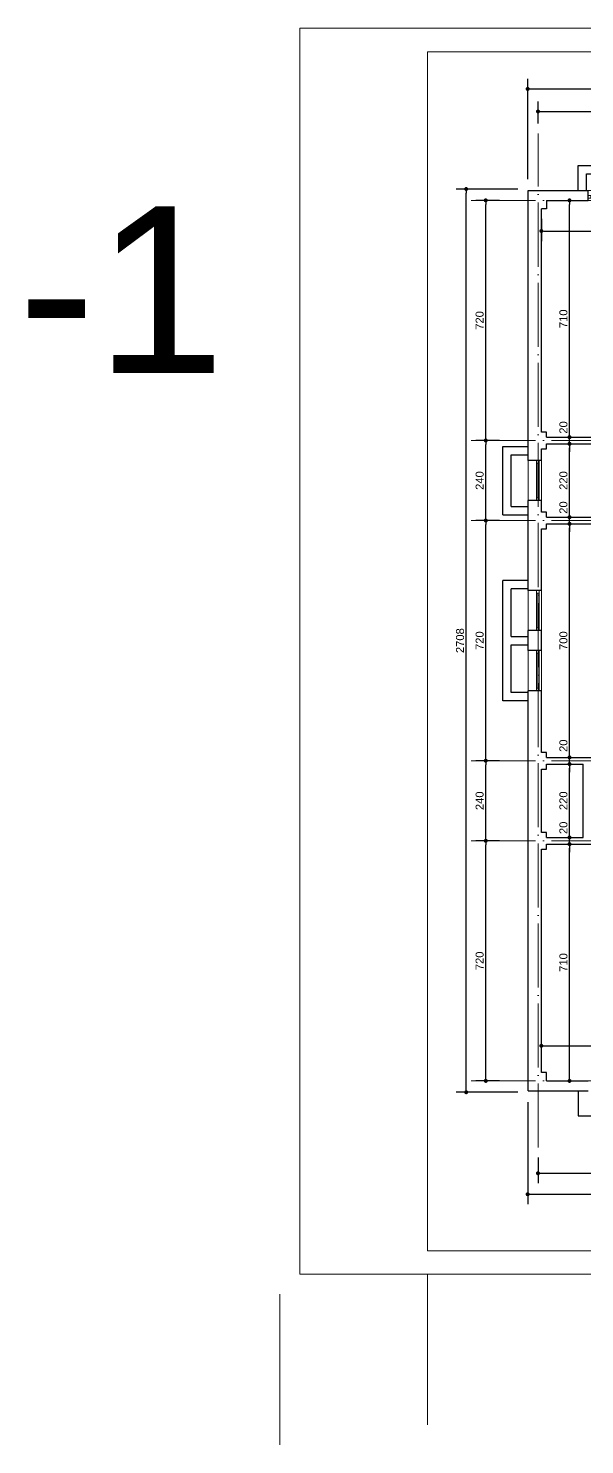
# Model space of a CAD drawing. Header units: millimetres. Extents: x 54 to 8480, y -22812 to 17434.
# Drawn here: x 104 to 1773, y -18372 to -14126 of the extents above; entities that cross this region are included whole.
import ezdxf

# ---------------------------------------------------------------- set-up
doc = ezdxf.new("R2010")
doc.units = ezdxf.units.MM
doc.linetypes.add('ACAD_ISO04W100', pattern=[30, 24, -3, 0, -3])
for name, color, linetype, lineweight in [('osie', 132, 'ACAD_ISO04W100', 0), ('PLATFORMA', 7, 'Continuous', 0), ('STOLARKA', 97, 'Continuous', 0), ('wymiary', 150, 'Continuous', 0)]:
    doc.layers.add(name, color=color, linetype=linetype, lineweight=lineweight)
doc.styles.get("Standard").update_dxf_attribs({"font": 'arial.ttf'})
doc.dimstyles.new('ISO-25', dxfattribs={"dimtxt": 24, "dimasz": 12, "dimexe": 30, "dimexo": 30, "dimgap": 6, "dimtad": 1, "dimdec": 0, "dimtxsty": 'Standard', "dimblk": 'DOT', "dimcen": 2.5, "dimadec": 0, "dimazin": 0, "dimtfac": 1, "dimtdec": 0, "dimtmove": 0, "dimatfit": 3, "dimldrblk": 'DOT', "dimfxl": 1, "dimarcsym": 0})

# ---------------------------------------------------------------- blocks, each defined once
blk = doc.blocks.new('A$C13771EA7')
at = {"color": 132, "linetype": 'ACAD_ISO04W100', "lineweight": 0, "ltscale": 8}
for p, q in [((31, -2874), (31, 166)), ((631, -2874), (631, 166)), ((1231, -2874), (1231, 166)), ((1831, -2874), (1831, 166)), ((2431, -2874), (2431, 166)), ((3031, -2874), (3031, 166)), ((3511, -2874), (3511, 166)), ((4111, -2874), (4111, 166)), ((-169, -34), (4311, -34)), ((-169, -754), (4311, -754)), ((-169, -994), (3231, -994)), ((3311, -1354), (4311, -1354)), ((-169, -1714), (3231, -1714)), ((-169, -1954), (4311, -1954)), ((-169, -2674), (4311, -2674))]:
    blk.add_line(p, q, dxfattribs=at)
blk = doc.blocks.new('_Dot')
at = {"color": 0, "linetype": 'ByBlock', "lineweight": -2}
blk.add_line((-0.5, 0), (-1, 0), dxfattribs=at)
at = {"color": 0, "linetype": 'ByBlock', "lineweight": 0, "const_width": 0.5}
blk.add_lwpolyline([(-0.25, 0, 1), (0.25, 0, 1)], format="xyb", close=True, dxfattribs=at)
blk = doc.blocks.new('*D682')
at = {"layer": 'Defpoints', "color": 0, "linetype": 'Continuous', "lineweight": 30}
for p in [(2232.6, -14374.8), (1632.6, -14441.3), (2232.6, -14441.3)]:
    blk.add_point(p, dxfattribs=at)
at = {"layer": 'wymiary', "color": 0, "linetype": 'Continuous', "lineweight": -2}
for p, q in [((1632.6, -14411.3), (1632.6, -14344.8)), ((2232.6, -14411.3), (2232.6, -14344.8)), ((1644.6, -14374.8), (2220.6, -14374.8))]:
    blk.add_line(p, q, dxfattribs=at)
at = {"layer": 'wymiary', "color": 0, "linetype": 'Continuous', "lineweight": -2, "xscale": 12, "yscale": 12, "zscale": 12, "rotation": 180}
blk.add_blockref('_Dot', (1632.6, -14374.8), dxfattribs=at)
at = {"layer": 'wymiary', "color": 0, "linetype": 'Continuous', "lineweight": -2, "xscale": 12, "yscale": 12, "zscale": 12}
blk.add_blockref('_Dot', (2232.6, -14374.8), dxfattribs=at)
at = {"layer": 'wymiary', "color": 0, "linetype": 'Continuous', "lineweight": 0, "insert": (1932.6, -14356.6), "char_height": 24, "attachment_point": 5}
blk.add_mtext('600', dxfattribs=at)
blk = doc.blocks.new('*D689')
at = {"layer": 'Defpoints', "color": 0, "linetype": 'Continuous', "lineweight": 0}
for p in [(1475.9, -16561.3), (1547.6, -16561.3), (1547.6, -17281.3)]:
    blk.add_point(p, dxfattribs=at)
at = {"layer": 'wymiary', "color": 0, "linetype": 'Continuous', "lineweight": -2}
for p, q in [((1517.6, -16561.3), (1445.9, -16561.3)), ((1475.9, -17269.3), (1475.9, -16573.3)), ((1517.6, -17281.3), (1445.9, -17281.3))]:
    blk.add_line(p, q, dxfattribs=at)
at = {"layer": 'wymiary', "color": 0, "linetype": 'Continuous', "lineweight": -2, "xscale": 12, "yscale": 12, "zscale": 12}
for p, rotation in [((1475.9, -16561.3), 90), ((1475.9, -17281.3), 270)]:
    blk.add_blockref('_Dot', p, dxfattribs=dict(at, rotation=rotation))
at = {"layer": 'wymiary', "color": 0, "linetype": 'Continuous', "lineweight": 0, "insert": (1457.6, -16921.3), "char_height": 24, "attachment_point": 5, "rotation": 90}
blk.add_mtext('720', dxfattribs=at)
blk = doc.blocks.new('*D690')
at = {"layer": 'Defpoints', "color": 0, "linetype": 'Continuous', "lineweight": 0}
for p in [(1475.9, -16321.3), (1547.6, -16321.3), (1547.6, -16561.3)]:
    blk.add_point(p, dxfattribs=at)
at = {"layer": 'wymiary', "color": 0, "linetype": 'Continuous', "lineweight": -2}
for p, q in [((1517.6, -16321.3), (1445.9, -16321.3)), ((1475.9, -16549.3), (1475.9, -16333.3)), ((1517.6, -16561.3), (1445.9, -16561.3))]:
    blk.add_line(p, q, dxfattribs=at)
at = {"layer": 'wymiary', "color": 0, "linetype": 'Continuous', "lineweight": -2, "xscale": 12, "yscale": 12, "zscale": 12}
for p, rotation in [((1475.9, -16321.3), 90), ((1475.9, -16561.3), 270)]:
    blk.add_blockref('_Dot', p, dxfattribs=dict(at, rotation=rotation))
at = {"layer": 'wymiary', "color": 0, "linetype": 'Continuous', "lineweight": 0, "insert": (1457.6, -16441.3), "char_height": 24, "attachment_point": 5, "rotation": 90}
blk.add_mtext('240', dxfattribs=at)
blk = doc.blocks.new('*D691')
at = {"layer": 'Defpoints', "color": 0, "linetype": 'Continuous', "lineweight": 0}
for p in [(1475.9, -15601.3), (1547.6, -15601.3), (1547.6, -16321.3)]:
    blk.add_point(p, dxfattribs=at)
at = {"layer": 'wymiary', "color": 0, "linetype": 'Continuous', "lineweight": -2}
for p, q in [((1517.6, -15601.3), (1445.9, -15601.3)), ((1475.9, -16309.3), (1475.9, -15613.3)), ((1517.6, -16321.3), (1445.9, -16321.3))]:
    blk.add_line(p, q, dxfattribs=at)
at = {"layer": 'wymiary', "color": 0, "linetype": 'Continuous', "lineweight": -2, "xscale": 12, "yscale": 12, "zscale": 12}
for p, rotation in [((1475.9, -15601.3), 90), ((1475.9, -16321.3), 270)]:
    blk.add_blockref('_Dot', p, dxfattribs=dict(at, rotation=rotation))
at = {"layer": 'wymiary', "color": 0, "linetype": 'Continuous', "lineweight": 0, "insert": (1457.6, -15961.3), "char_height": 24, "attachment_point": 5, "rotation": 90}
blk.add_mtext('720', dxfattribs=at)
blk = doc.blocks.new('*D692')
at = {"layer": 'Defpoints', "color": 0, "linetype": 'Continuous', "lineweight": 0}
for p in [(1475.9, -15361.3), (1547.6, -15361.3), (1547.6, -15601.3)]:
    blk.add_point(p, dxfattribs=at)
at = {"layer": 'wymiary', "color": 0, "linetype": 'Continuous', "lineweight": -2}
for p, q in [((1517.6, -15361.3), (1445.9, -15361.3)), ((1475.9, -15589.3), (1475.9, -15373.3)), ((1517.6, -15601.3), (1445.9, -15601.3))]:
    blk.add_line(p, q, dxfattribs=at)
at = {"layer": 'wymiary', "color": 0, "linetype": 'Continuous', "lineweight": -2, "xscale": 12, "yscale": 12, "zscale": 12}
for p, rotation in [((1475.9, -15361.3), 90), ((1475.9, -15601.3), 270)]:
    blk.add_blockref('_Dot', p, dxfattribs=dict(at, rotation=rotation))
at = {"layer": 'wymiary', "color": 0, "linetype": 'Continuous', "lineweight": 0, "insert": (1457.6, -15481.3), "char_height": 24, "attachment_point": 5, "rotation": 90}
blk.add_mtext('240', dxfattribs=at)
blk = doc.blocks.new('*D693')
at = {"layer": 'Defpoints', "color": 0, "linetype": 'Continuous', "lineweight": 0}
for p in [(1475.9, -14641.3), (1547.6, -14641.3), (1547.6, -15361.3)]:
    blk.add_point(p, dxfattribs=at)
at = {"layer": 'wymiary', "color": 0, "linetype": 'Continuous', "lineweight": -2}
for p, q in [((1517.6, -14641.3), (1445.9, -14641.3)), ((1475.9, -15349.3), (1475.9, -14653.3)), ((1517.6, -15361.3), (1445.9, -15361.3))]:
    blk.add_line(p, q, dxfattribs=at)
at = {"layer": 'wymiary', "color": 0, "linetype": 'Continuous', "lineweight": -2, "xscale": 12, "yscale": 12, "zscale": 12}
for p, rotation in [((1475.9, -14641.3), 90), ((1475.9, -15361.3), 270)]:
    blk.add_blockref('_Dot', p, dxfattribs=dict(at, rotation=rotation))
at = {"layer": 'wymiary', "color": 0, "linetype": 'Continuous', "lineweight": 0, "insert": (1457.6, -15001.3), "char_height": 24, "attachment_point": 5, "rotation": 90}
blk.add_mtext('720', dxfattribs=at)
blk = doc.blocks.new('*D698')
at = {"layer": 'Defpoints', "color": 0, "linetype": 'Continuous', "lineweight": 30}
for p in [(1632.6, -17481.3), (2232.6, -17481.3), (2232.6, -17558.1)]:
    blk.add_point(p, dxfattribs=at)
at = {"layer": 'wymiary', "color": 0, "linetype": 'Continuous', "lineweight": -2}
for p, q in [((1632.6, -17511.3), (1632.6, -17588.1)), ((2232.6, -17511.3), (2232.6, -17588.1)), ((1644.6, -17558.1), (2220.6, -17558.1))]:
    blk.add_line(p, q, dxfattribs=at)
at = {"layer": 'wymiary', "color": 0, "linetype": 'Continuous', "lineweight": -2, "xscale": 12, "yscale": 12, "zscale": 12, "rotation": 180}
blk.add_blockref('_Dot', (1632.6, -17558.1), dxfattribs=at)
at = {"layer": 'wymiary', "color": 0, "linetype": 'Continuous', "lineweight": -2, "xscale": 12, "yscale": 12, "zscale": 12}
blk.add_blockref('_Dot', (2232.6, -17558.1), dxfattribs=at)
at = {"layer": 'wymiary', "color": 0, "linetype": 'Continuous', "lineweight": 0, "insert": (1932.6, -17539.8), "char_height": 24, "attachment_point": 5}
blk.add_mtext('600', dxfattribs=at)
blk = doc.blocks.new('*D705')
at = {"layer": 'Defpoints', "color": 0, "linetype": 'Continuous', "lineweight": 30}
for p in [(1601.6, -17315.3), (5743.6, -17315.3), (5743.6, -17621)]:
    blk.add_point(p, dxfattribs=at)
at = {"layer": 'wymiary', "color": 0, "linetype": 'Continuous', "lineweight": -2}
for p, q in [((1601.6, -17345.3), (1601.6, -17651)), ((5743.6, -17345.3), (5743.6, -17651)), ((1613.6, -17621), (5731.6, -17621))]:
    blk.add_line(p, q, dxfattribs=at)
at = {"layer": 'wymiary', "color": 0, "linetype": 'Continuous', "lineweight": -2, "xscale": 12, "yscale": 12, "zscale": 12, "rotation": 180}
blk.add_blockref('_Dot', (1601.6, -17621), dxfattribs=at)
at = {"layer": 'wymiary', "color": 0, "linetype": 'Continuous', "lineweight": -2, "xscale": 12, "yscale": 12, "zscale": 12}
blk.add_blockref('_Dot', (5743.6, -17621), dxfattribs=at)
at = {"layer": 'wymiary', "color": 0, "linetype": 'Continuous', "lineweight": 0, "insert": (3672.6, -17602.9), "char_height": 24, "attachment_point": 5}
blk.add_mtext('4142', dxfattribs=at)
blk = doc.blocks.new('*D707')
at = {"layer": 'Defpoints', "color": 0, "linetype": 'Continuous', "lineweight": 30}
for p in [(5743.6, -14307.2), (1601.6, -14607.3), (5743.6, -14607.3)]:
    blk.add_point(p, dxfattribs=at)
at = {"layer": 'wymiary', "color": 0, "linetype": 'Continuous', "lineweight": -2}
for p, q in [((1601.6, -14577.3), (1601.6, -14277.2)), ((1613.6, -14307.2), (5731.6, -14307.2)), ((5743.6, -14577.3), (5743.6, -14277.2))]:
    blk.add_line(p, q, dxfattribs=at)
at = {"layer": 'wymiary', "color": 0, "linetype": 'Continuous', "lineweight": -2, "xscale": 12, "yscale": 12, "zscale": 12, "rotation": 180}
blk.add_blockref('_Dot', (1601.6, -14307.2), dxfattribs=at)
at = {"layer": 'wymiary', "color": 0, "linetype": 'Continuous', "lineweight": -2, "xscale": 12, "yscale": 12, "zscale": 12}
blk.add_blockref('_Dot', (5743.6, -14307.2), dxfattribs=at)
at = {"layer": 'wymiary', "color": 0, "linetype": 'Continuous', "lineweight": 0, "insert": (3672.6, -14289.1), "char_height": 24, "attachment_point": 5}
blk.add_mtext('4142', dxfattribs=at)
blk = doc.blocks.new('*D708')
at = {"layer": 'Defpoints', "color": 0, "linetype": 'Continuous', "lineweight": 0}
for p in [(1417.2, -14607.3), (1601.6, -14607.3), (1601.6, -17315.3)]:
    blk.add_point(p, dxfattribs=at)
at = {"layer": 'wymiary', "color": 0, "linetype": 'Continuous', "lineweight": -2}
for p, q in [((1571.6, -14607.3), (1387.2, -14607.3)), ((1417.2, -17303.3), (1417.2, -14619.3)), ((1571.6, -17315.3), (1387.2, -17315.3))]:
    blk.add_line(p, q, dxfattribs=at)
at = {"layer": 'wymiary', "color": 0, "linetype": 'Continuous', "lineweight": -2, "xscale": 12, "yscale": 12, "zscale": 12}
for p, rotation in [((1417.2, -14607.3), 90), ((1417.2, -17315.3), 270)]:
    blk.add_blockref('_Dot', p, dxfattribs=dict(at, rotation=rotation))
at = {"layer": 'wymiary', "color": 0, "linetype": 'Continuous', "lineweight": 0, "insert": (1398.9, -15961.3), "char_height": 24, "attachment_point": 5, "rotation": 90}
blk.add_mtext('2708', dxfattribs=at)
blk = doc.blocks.new('*D709')
at = {"layer": 'Defpoints', "color": 0, "linetype": 'Continuous', "lineweight": 0}
for p in [(2222.6, -17176), (1642.6, -17256.3), (2222.6, -17256.3)]:
    blk.add_point(p, dxfattribs=at)
at = {"layer": 'wymiary', "color": 0, "linetype": 'Continuous', "lineweight": -2}
for p, q in [((1642.6, -17226.3), (1642.6, -17146)), ((2222.6, -17226.3), (2222.6, -17146)), ((1654.6, -17176), (2210.6, -17176))]:
    blk.add_line(p, q, dxfattribs=at)
at = {"layer": 'wymiary', "color": 0, "linetype": 'Continuous', "lineweight": -2, "xscale": 12, "yscale": 12, "zscale": 12, "rotation": 180}
blk.add_blockref('_Dot', (1642.6, -17176), dxfattribs=at)
at = {"layer": 'wymiary', "color": 0, "linetype": 'Continuous', "lineweight": -2, "xscale": 12, "yscale": 12, "zscale": 12}
blk.add_blockref('_Dot', (2222.6, -17176), dxfattribs=at)
at = {"layer": 'wymiary', "color": 0, "linetype": 'Continuous', "lineweight": 0, "insert": (1932.6, -17157.7), "char_height": 24, "attachment_point": 5}
blk.add_mtext('580', dxfattribs=at)
blk = doc.blocks.new('*D727')
at = {"layer": 'Defpoints', "color": 0, "linetype": 'Continuous', "lineweight": 0}
for p in [(1642.6, -14666.3), (2222.6, -14666.3), (2222.6, -14733.2)]:
    blk.add_point(p, dxfattribs=at)
at = {"layer": 'wymiary', "color": 0, "linetype": 'Continuous', "lineweight": -2}
for p, q in [((1642.6, -14696.3), (1642.6, -14763.2)), ((1654.6, -14733.2), (2210.6, -14733.2)), ((2222.6, -14696.3), (2222.6, -14763.2))]:
    blk.add_line(p, q, dxfattribs=at)
at = {"layer": 'wymiary', "color": 0, "linetype": 'Continuous', "lineweight": -2, "xscale": 12, "yscale": 12, "zscale": 12, "rotation": 180}
blk.add_blockref('_Dot', (1642.6, -14733.2), dxfattribs=at)
at = {"layer": 'wymiary', "color": 0, "linetype": 'Continuous', "lineweight": -2, "xscale": 12, "yscale": 12, "zscale": 12}
blk.add_blockref('_Dot', (2222.6, -14733.2), dxfattribs=at)
at = {"layer": 'wymiary', "color": 0, "linetype": 'Continuous', "lineweight": 0, "insert": (1932.6, -14714.9), "char_height": 24, "attachment_point": 5}
blk.add_mtext('580', dxfattribs=at)
blk = doc.blocks.new('*D742')
at = {"layer": 'Defpoints', "color": 0, "linetype": 'Continuous', "lineweight": 0}
for p in [(1657.6, -16571.3), (1727.1, -16571.3), (1657.6, -17281.3)]:
    blk.add_point(p, dxfattribs=at)
at = {"layer": 'wymiary', "color": 0, "linetype": 'Continuous', "lineweight": -2}
for p, q in [((1687.6, -16571.3), (1757.1, -16571.3)), ((1727.1, -17269.3), (1727.1, -16583.3)), ((1687.6, -17281.3), (1757.1, -17281.3))]:
    blk.add_line(p, q, dxfattribs=at)
at = {"layer": 'wymiary', "color": 0, "linetype": 'Continuous', "lineweight": -2, "xscale": 12, "yscale": 12, "zscale": 12}
for p, rotation in [((1727.1, -16571.3), 90), ((1727.1, -17281.3), 270)]:
    blk.add_blockref('_Dot', p, dxfattribs=dict(at, rotation=rotation))
at = {"layer": 'wymiary', "color": 0, "linetype": 'Continuous', "lineweight": 0, "insert": (1708.9, -16926.3), "char_height": 24, "attachment_point": 5, "rotation": 90}
blk.add_mtext('710', dxfattribs=at)
blk = doc.blocks.new('*D743')
at = {"layer": 'Defpoints', "color": 0, "linetype": 'Continuous', "lineweight": 0}
for p in [(1657.6, -16551.3), (1727.1, -16551.3), (1657.6, -16571.3)]:
    blk.add_point(p, dxfattribs=at)
at = {"layer": 'wymiary', "color": 0, "linetype": 'Continuous', "lineweight": -2}
for p, q in [((1687.6, -16551.3), (1757.1, -16551.3)), ((1727.1, -16539.3), (1727.1, -16527.3)), ((1727.1, -16571.3), (1727.1, -16551.3)), ((1687.6, -16571.3), (1757.1, -16571.3)), ((1727.1, -16583.3), (1727.1, -16595.3))]:
    blk.add_line(p, q, dxfattribs=at)
at = {"layer": 'wymiary', "color": 0, "linetype": 'Continuous', "lineweight": -2, "xscale": 12, "yscale": 12, "zscale": 12}
for p, rotation in [((1727.1, -16551.3), 270), ((1727.1, -16571.3), 90)]:
    blk.add_blockref('_Dot', p, dxfattribs=dict(at, rotation=rotation))
at = {"layer": 'wymiary', "color": 0, "linetype": 'Continuous', "lineweight": 0, "insert": (1708.9, -16522.5), "char_height": 24, "attachment_point": 5, "rotation": 90}
blk.add_mtext('20', dxfattribs=at)
blk = doc.blocks.new('*D744')
at = {"layer": 'Defpoints', "color": 0, "linetype": 'Continuous', "lineweight": 0}
for p in [(1657.6, -16331.3), (1727.1, -16331.3), (1657.6, -16551.3)]:
    blk.add_point(p, dxfattribs=at)
at = {"layer": 'wymiary', "color": 0, "linetype": 'Continuous', "lineweight": -2}
for p, q in [((1687.6, -16331.3), (1757.1, -16331.3)), ((1727.1, -16539.3), (1727.1, -16343.3)), ((1687.6, -16551.3), (1757.1, -16551.3))]:
    blk.add_line(p, q, dxfattribs=at)
at = {"layer": 'wymiary', "color": 0, "linetype": 'Continuous', "lineweight": -2, "xscale": 12, "yscale": 12, "zscale": 12}
for p, rotation in [((1727.1, -16331.3), 90), ((1727.1, -16551.3), 270)]:
    blk.add_blockref('_Dot', p, dxfattribs=dict(at, rotation=rotation))
at = {"layer": 'wymiary', "color": 0, "linetype": 'Continuous', "lineweight": 0, "insert": (1708.9, -16441.3), "char_height": 24, "attachment_point": 5, "rotation": 90}
blk.add_mtext('220', dxfattribs=at)
blk = doc.blocks.new('*D745')
at = {"layer": 'Defpoints', "color": 0, "linetype": 'Continuous', "lineweight": 0}
for p in [(1657.6, -16311.3), (1657.6, -16331.3), (1727.1, -16311.3)]:
    blk.add_point(p, dxfattribs=at)
at = {"layer": 'wymiary', "color": 0, "linetype": 'Continuous', "lineweight": -2}
for p, q in [((1727.1, -16299.3), (1727.1, -16287.3)), ((1687.6, -16311.3), (1757.1, -16311.3)), ((1687.6, -16331.3), (1757.1, -16331.3)), ((1727.1, -16331.3), (1727.1, -16311.3)), ((1727.1, -16343.3), (1727.1, -16355.3))]:
    blk.add_line(p, q, dxfattribs=at)
at = {"layer": 'wymiary', "color": 0, "linetype": 'Continuous', "lineweight": -2, "xscale": 12, "yscale": 12, "zscale": 12}
for p, rotation in [((1727.1, -16311.3), 270), ((1727.1, -16331.3), 90)]:
    blk.add_blockref('_Dot', p, dxfattribs=dict(at, rotation=rotation))
at = {"layer": 'wymiary', "color": 0, "linetype": 'Continuous', "lineweight": 0, "insert": (1708.9, -16276.3), "char_height": 24, "attachment_point": 5, "rotation": 90}
blk.add_mtext('20', dxfattribs=at)
blk = doc.blocks.new('*D746')
at = {"layer": 'Defpoints', "color": 0, "linetype": 'Continuous', "lineweight": 0}
for p in [(1657.6, -15611.3), (1727.1, -15611.3), (1657.6, -16311.3)]:
    blk.add_point(p, dxfattribs=at)
at = {"layer": 'wymiary', "color": 0, "linetype": 'Continuous', "lineweight": -2}
for p, q in [((1687.6, -15611.3), (1757.1, -15611.3)), ((1727.1, -16299.3), (1727.1, -15623.3)), ((1687.6, -16311.3), (1757.1, -16311.3))]:
    blk.add_line(p, q, dxfattribs=at)
at = {"layer": 'wymiary', "color": 0, "linetype": 'Continuous', "lineweight": -2, "xscale": 12, "yscale": 12, "zscale": 12}
for p, rotation in [((1727.1, -15611.3), 90), ((1727.1, -16311.3), 270)]:
    blk.add_blockref('_Dot', p, dxfattribs=dict(at, rotation=rotation))
at = {"layer": 'wymiary', "color": 0, "linetype": 'Continuous', "lineweight": 0, "insert": (1708.9, -15961.3), "char_height": 24, "attachment_point": 5, "rotation": 90}
blk.add_mtext('700', dxfattribs=at)
blk = doc.blocks.new('*D747')
at = {"layer": 'Defpoints', "color": 0, "linetype": 'Continuous', "lineweight": 0}
for p in [(1657.6, -15591.3), (1657.6, -15611.3), (1727.1, -15591.3)]:
    blk.add_point(p, dxfattribs=at)
at = {"layer": 'wymiary', "color": 0, "linetype": 'Continuous', "lineweight": -2}
for p, q in [((1727.1, -15579.3), (1727.1, -15567.3)), ((1687.6, -15591.3), (1757.1, -15591.3)), ((1687.6, -15611.3), (1757.1, -15611.3)), ((1727.1, -15611.3), (1727.1, -15591.3)), ((1727.1, -15623.3), (1727.1, -15635.3))]:
    blk.add_line(p, q, dxfattribs=at)
at = {"layer": 'wymiary', "color": 0, "linetype": 'Continuous', "lineweight": -2, "xscale": 12, "yscale": 12, "zscale": 12}
for p, rotation in [((1727.1, -15591.3), 270), ((1727.1, -15611.3), 90)]:
    blk.add_blockref('_Dot', p, dxfattribs=dict(at, rotation=rotation))
at = {"layer": 'wymiary', "color": 0, "linetype": 'Continuous', "lineweight": 0, "insert": (1708.9, -15562.3), "char_height": 24, "attachment_point": 5, "rotation": 90}
blk.add_mtext('20', dxfattribs=at)
blk = doc.blocks.new('*D748')
at = {"layer": 'Defpoints', "color": 0, "linetype": 'Continuous', "lineweight": 0}
for p in [(1657.6, -15371.3), (1727.1, -15371.3), (1657.6, -15591.3)]:
    blk.add_point(p, dxfattribs=at)
at = {"layer": 'wymiary', "color": 0, "linetype": 'Continuous', "lineweight": -2}
for p, q in [((1687.6, -15371.3), (1757.1, -15371.3)), ((1727.1, -15579.3), (1727.1, -15383.3)), ((1687.6, -15591.3), (1757.1, -15591.3))]:
    blk.add_line(p, q, dxfattribs=at)
at = {"layer": 'wymiary', "color": 0, "linetype": 'Continuous', "lineweight": -2, "xscale": 12, "yscale": 12, "zscale": 12}
for p, rotation in [((1727.1, -15371.3), 90), ((1727.1, -15591.3), 270)]:
    blk.add_blockref('_Dot', p, dxfattribs=dict(at, rotation=rotation))
at = {"layer": 'wymiary', "color": 0, "linetype": 'Continuous', "lineweight": 0, "insert": (1708.9, -15481.3), "char_height": 24, "attachment_point": 5, "rotation": 90}
blk.add_mtext('220', dxfattribs=at)
blk = doc.blocks.new('*D749')
at = {"layer": 'Defpoints', "color": 0, "linetype": 'Continuous', "lineweight": 0}
for p in [(1657.6, -15351.3), (1657.6, -15371.3), (1727.1, -15351.3)]:
    blk.add_point(p, dxfattribs=at)
at = {"layer": 'wymiary', "color": 0, "linetype": 'Continuous', "lineweight": -2}
for p, q in [((1727.1, -15339.3), (1727.1, -15327.3)), ((1687.6, -15351.3), (1757.1, -15351.3)), ((1687.6, -15371.3), (1757.1, -15371.3)), ((1727.1, -15371.3), (1727.1, -15351.3)), ((1727.1, -15383.3), (1727.1, -15395.3))]:
    blk.add_line(p, q, dxfattribs=at)
at = {"layer": 'wymiary', "color": 0, "linetype": 'Continuous', "lineweight": -2, "xscale": 12, "yscale": 12, "zscale": 12}
for p, rotation in [((1727.1, -15351.3), 270), ((1727.1, -15371.3), 90)]:
    blk.add_blockref('_Dot', p, dxfattribs=dict(at, rotation=rotation))
at = {"layer": 'wymiary', "color": 0, "linetype": 'Continuous', "lineweight": 0, "insert": (1708.9, -15322.2), "char_height": 24, "attachment_point": 5, "rotation": 90}
blk.add_mtext('20', dxfattribs=at)
blk = doc.blocks.new('*D750')
at = {"layer": 'Defpoints', "color": 0, "linetype": 'Continuous', "lineweight": 0}
for p in [(1657.6, -14641.3), (1727.1, -14641.3), (1657.6, -15351.3)]:
    blk.add_point(p, dxfattribs=at)
at = {"layer": 'wymiary', "color": 0, "linetype": 'Continuous', "lineweight": -2}
for p, q in [((1687.6, -14641.3), (1757.1, -14641.3)), ((1727.1, -15339.3), (1727.1, -14653.3)), ((1687.6, -15351.3), (1757.1, -15351.3))]:
    blk.add_line(p, q, dxfattribs=at)
at = {"layer": 'wymiary', "color": 0, "linetype": 'Continuous', "lineweight": -2, "xscale": 12, "yscale": 12, "zscale": 12}
for p, rotation in [((1727.1, -14641.3), 90), ((1727.1, -15351.3), 270)]:
    blk.add_blockref('_Dot', p, dxfattribs=dict(at, rotation=rotation))
at = {"layer": 'wymiary', "color": 0, "linetype": 'Continuous', "lineweight": 0, "insert": (1708.9, -14996.3), "char_height": 24, "attachment_point": 5, "rotation": 90}
blk.add_mtext('710', dxfattribs=at)
blk = doc.blocks.new('A$C6D0F178D')
at = {"lineweight": 30}
for p, q in [((-150, 0), (-150, -30)), ((-30, 0), (30, 0)), ((-30, 0), (-30, -30)), ((30, 0), (30, -30)), ((150, 0), (150, -30)), ((-180, -30), (-180, -105)), ((-155, -30), (-155, -80)), ((-30, -30), (30, -30)), ((-12.5, -80), (-12.5, -30)), ((12.5, -80), (12.5, -30)), ((155, -30), (155, -80)), ((180, -30), (180, -105)), ((-155, -80), (-12.5, -80)), ((12.5, -80), (155, -80)), ((-180, -105), (180, -105))]:
    blk.add_line(p, q, dxfattribs=at)
at = {"layer": 'STOLARKA', "color": 7, "lineweight": 0}
for p, q in [((-150, 0), (-30, 0)), ((150, 0), (30, 0)), ((-150, -30), (-30, -30)), ((-142, -11), (-38, -11)), ((150, -30), (30, -30)), ((142, -11), (38, -11))]:
    blk.add_line(p, q, dxfattribs=at)
for points in [[(-150, -7), (-30, -7), (-30, -15), (-150, -15)], [(-150, -7), (-142, -7), (-142, -15), (-150, -15)], [(-30, -7), (-38, -7), (-38, -15), (-30, -15)], [(150, -7), (30, -7), (30, -15), (150, -15)], [(30, -7), (38, -7), (38, -15), (30, -15)], [(150, -7), (142, -7), (142, -15), (150, -15)]]:
    blk.add_lwpolyline(points, close=True, dxfattribs=at)

msp = doc.modelspace()

# ---------------------------------------------------------------- linework, layer by layer
at = {"lineweight": 30}
for p, q in [((1602.6, -14611.3), (1782.6, -14611.3)), ((1602.6, -15421.3), (1602.6, -14611.3)), ((1657.6, -14641.3), (1782.6, -14641.3)), ((1642.6, -15336.3), (1642.6, -14666.3)), ((1527.6, -15583.8), (1527.6, -15378.8)), ((1527.6, -15378.8), (1602.6, -15378.8)), ((1552.6, -15558.8), (1552.6, -15403.8)), ((1552.6, -15403.8), (1602.6, -15403.8)), ((1642.6, -15421.3), (1642.6, -15386.3)), ((1642.6, -15421.3), (1602.6, -15421.3)), ((1602.6, -15811.3), (1602.6, -15541.3)), ((1642.6, -15541.3), (1602.6, -15541.3)), ((1642.6, -15576.3), (1642.6, -15541.3)), ((1527.6, -15583.8), (1602.6, -15583.8)), ((1552.6, -15558.8), (1602.6, -15558.8)), ((1642.6, -15811.3), (1642.6, -15626.3)), ((1527.6, -16141.3), (1527.6, -15781.3)), ((1602.6, -15781.3), (1527.6, -15781.3)), ((1552.6, -15948.8), (1552.6, -15806.3)), ((1602.6, -15806.3), (1552.6, -15806.3)), ((1642.6, -15811.3), (1602.6, -15811.3)), ((1552.6, -15948.8), (1602.6, -15948.8)), ((1602.6, -15991.3), (1602.6, -15931.3)), ((1642.6, -15931.3), (1602.6, -15931.3)), ((1642.6, -15991.3), (1642.6, -15931.3)), ((1552.6, -16116.3), (1552.6, -15973.8)), ((1552.6, -15973.8), (1602.6, -15973.8)), ((1642.6, -15991.3), (1602.6, -15991.3)), ((1602.6, -16116.3), (1552.6, -16116.3)), ((1602.6, -17311.3), (1602.6, -16111.3)), ((1642.6, -16111.3), (1602.6, -16111.3)), ((1642.6, -16296.3), (1642.6, -16111.3)), ((1602.6, -16141.3), (1527.6, -16141.3)), ((1642.6, -16536.3), (1642.6, -16346.3)), ((1657.6, -16311.3), (1944.6, -16311.3)), ((1657.6, -16331.3), (1767.6, -16331.3)), ((1657.6, -16551.3), (1767.6, -16551.3)), ((1642.6, -17256.3), (1642.6, -16586.3)), ((1657.6, -16571.3), (1903.6, -16571.3)), ((1657.6, -17281.3), (1782.6, -17281.3)), ((1602.6, -17311.3), (1782.6, -17311.3)), ((1752.6, -17311.3), (1752.6, -17386.3)), ((1752.6, -17386.3), (1937.6, -17386.3))]:
    msp.add_line(p, q, dxfattribs=at)
at = {"linetype": 'Continuous', "lineweight": 30}
for p, q in [((1657.6, -15351.3), (1907.6, -15351.3)), ((1657.6, -15371.3), (2207.6, -15371.3)), ((1657.6, -15591.3), (2207.6, -15591.3)), ((1657.6, -15611.3), (2207.6, -15611.3)), ((1767.6, -16551.3), (1767.6, -16331.3))]:
    msp.add_line(p, q, dxfattribs=at)
at = {"lineweight": 30}
for points in [[(1657.6, -14641.3), (1657.6, -14666.3), (1642.6, -14666.3)], [(1657.6, -15351.3), (1657.6, -15336.3), (1642.6, -15336.3)], [(1642.6, -15386.3), (1657.6, -15386.3), (1657.6, -15371.3)], [(1657.6, -15591.3), (1657.6, -15576.3), (1642.6, -15576.3)], [(1642.6, -15626.3), (1657.6, -15626.3), (1657.6, -15611.3)], [(1657.6, -16311.3), (1657.6, -16296.3), (1642.6, -16296.3)], [(1642.6, -16346.3), (1657.6, -16346.3), (1657.6, -16331.3)], [(1657.6, -16551.3), (1657.6, -16536.3), (1642.6, -16536.3)], [(1642.6, -16586.3), (1657.6, -16586.3), (1657.6, -16571.3)], [(1657.6, -17281.3), (1657.6, -17256.3), (1642.6, -17256.3)]]:
    msp.add_lwpolyline(points, dxfattribs=at)
at = {"layer": 'PLATFORMA', "color": 7, "lineweight": 0}
for p, q in [((1301.6, -17860.5), (1301.6, -18311.9)), ((857.8, -17920.5), (857.8, -18371.9))]:
    msp.add_line(p, q, dxfattribs=at)
for points in [[(917.8, -17860.5), (7011.6, -17860.5), (7011.6, -14125.5), (917.8, -14125.5)], [(1301.6, -17790.5), (6941.6, -17790.5), (6941.6, -14195.5), (1301.6, -14195.5)]]:
    msp.add_lwpolyline(points, close=True, dxfattribs=at)
at = {"layer": 'STOLARKA', "color": 7, "lineweight": 0}
for p, q in [((1602.6, -15541.3), (1602.6, -15421.3)), ((1631.6, -15533.3), (1631.6, -15429.3)), ((1642.6, -15541.3), (1642.6, -15421.3)), ((1602.6, -15811.3), (1602.6, -15931.3)), ((1631.6, -15819.3), (1631.6, -15923.3)), ((1642.6, -15811.3), (1642.6, -15931.3)), ((1602.6, -16111.3), (1602.6, -15991.3)), ((1631.6, -16103.3), (1631.6, -15999.3)), ((1642.6, -16111.3), (1642.6, -15991.3))]:
    msp.add_line(p, q, dxfattribs=at)
for points in [[(1635.6, -15541.3), (1635.6, -15421.3), (1627.6, -15421.3), (1627.6, -15541.3)], [(1635.6, -15421.3), (1635.6, -15429.3), (1627.6, -15429.3), (1627.6, -15421.3)], [(1635.6, -15541.3), (1635.6, -15533.3), (1627.6, -15533.3), (1627.6, -15541.3)], [(1635.6, -15811.3), (1635.6, -15931.3), (1627.6, -15931.3), (1627.6, -15811.3)], [(1635.6, -15811.3), (1635.6, -15819.3), (1627.6, -15819.3), (1627.6, -15811.3)], [(1635.6, -15931.3), (1635.6, -15923.3), (1627.6, -15923.3), (1627.6, -15931.3)], [(1635.6, -16111.3), (1635.6, -15991.3), (1627.6, -15991.3), (1627.6, -16111.3)], [(1635.6, -15991.3), (1635.6, -15999.3), (1627.6, -15999.3), (1627.6, -15991.3)], [(1635.6, -16111.3), (1635.6, -16103.3), (1627.6, -16103.3), (1627.6, -16111.3)]]:
    msp.add_lwpolyline(points, close=True, dxfattribs=at)

# ---------------------------------------------------------------- block references
at = {"linetype": 'Continuous', "lineweight": 0, "xscale": -1, "rotation": 180}
msp.add_blockref('A$C6D0F178D', (1932.6, -14641.3), dxfattribs=at)
at = {"layer": 'osie', "lineweight": 30}
msp.add_blockref('A$C13771EA7', (1601.6, -14607.3), dxfattribs=at)

# ---------------------------------------------------------------- texts
at = {"lineweight": 30, "insert": (72.9, -14659.1), "char_height": 500, "width": 798.781, "attachment_point": 1}
msp.add_mtext('{\\C252;-1}', dxfattribs=at)

# ---------------------------------------------------------------- dimensions: what is measured, and where the dimension line sits
at = {"layer": 'wymiary', "linetype": 'Continuous', "lineweight": 0}
for base, p1, p2, picture, middle in [((5743.6, -14307.2), (1601.6, -14607.3), (5743.6, -14607.3), '*D707', (3672.6, -14289.1)), ((2232.6, -14374.8), (1632.6, -14441.3), (2232.6, -14441.3), '*D682', (1932.6, -14356.6)), ((2222.6, -14733.2), (1642.6, -14666.3), (2222.6, -14666.3), '*D727', (1932.6, -14714.9)), ((2222.6, -17176), (1642.6, -17256.3), (2222.6, -17256.3), '*D709', (1932.6, -17157.7)), ((5743.6, -17621), (1601.6, -17315.3), (5743.6, -17315.3), '*D705', (3672.6, -17602.9)), ((2232.6, -17558.1), (1632.6, -17481.3), (2232.6, -17481.3), '*D698', (1932.6, -17539.8))]:
    dim = msp.add_linear_dim(base=base, p1=p1, p2=p2, dimstyle='ISO-25', dxfattribs=at)
    dim.commit()
    dim.dimension.update_dxf_attribs({"geometry": picture, "text_midpoint": middle})
for base, p1, p2, picture, middle in [((1417.2, -14607.3), (1601.6, -17315.3), (1601.6, -14607.3), '*D708', (1398.9, -15961.3)), ((1475.9, -16561.3), (1547.6, -17281.3), (1547.6, -16561.3), '*D689', (1457.6, -16921.3)), ((1727.1, -16571.3), (1657.6, -17281.3), (1657.6, -16571.3), '*D742', (1708.9, -16926.3))]:
    dim = msp.add_linear_dim(base=base, p1=p1, p2=p2, angle=90, dimstyle='ISO-25', dxfattribs=at)
    dim.commit()
    dim.dimension.update_dxf_attribs({"geometry": picture, "text_midpoint": middle})
for base, p1, p2, picture, middle in [((1475.9, -14641.3), (1547.6, -15361.3), (1547.6, -14641.3), '*D693', (1457.6, -15001.3)), ((1727.1, -14641.3), (1657.6, -15351.3), (1657.6, -14641.3), '*D750', (1708.9, -14996.3)), ((1475.9, -15361.3), (1547.6, -15601.3), (1547.6, -15361.3), '*D692', (1457.6, -15481.3)), ((1727.1, -15371.3), (1657.6, -15591.3), (1657.6, -15371.3), '*D748', (1708.9, -15481.3)), ((1475.9, -15601.3), (1547.6, -16321.3), (1547.6, -15601.3), '*D691', (1457.6, -15961.3)), ((1727.1, -15611.3), (1657.6, -16311.3), (1657.6, -15611.3), '*D746', (1708.9, -15961.3)), ((1475.9, -16321.3), (1547.6, -16561.3), (1547.6, -16321.3), '*D690', (1457.6, -16441.3)), ((1727.1, -16331.3), (1657.6, -16551.3), (1657.6, -16331.3), '*D744', (1708.9, -16441.3))]:
    dim = msp.add_linear_dim(base=base, p1=p1, p2=p2, angle=90, dimstyle='ISO-25', override={"dimtmove": 1}, dxfattribs=at)
    dim.commit()
    dim.dimension.update_dxf_attribs({"geometry": picture, "text_midpoint": middle})
for base, p1, p2, picture, middle in [((1727.1, -15351.3), (1657.6, -15371.3), (1657.6, -15351.3), '*D749', (1727.1, -15322.2)), ((1727.1, -15591.3), (1657.6, -15611.3), (1657.6, -15591.3), '*D747', (1727.1, -15562.3)), ((1727.1, -16311.3), (1657.6, -16331.3), (1657.6, -16311.3), '*D745', (1727.1, -16276.3)), ((1727.1, -16551.3), (1657.6, -16571.3), (1657.6, -16551.3), '*D743', (1727.1, -16522.5))]:
    dim = msp.add_linear_dim(base=base, p1=p1, p2=p2, angle=90, dimstyle='ISO-25', override={"dimtmove": 1}, dxfattribs=at)
    dim.commit()
    dim.dimension.update_dxf_attribs({"geometry": picture, "text_midpoint": middle, "dimtype": 160})

doc.saveas('drawing.dxf')
